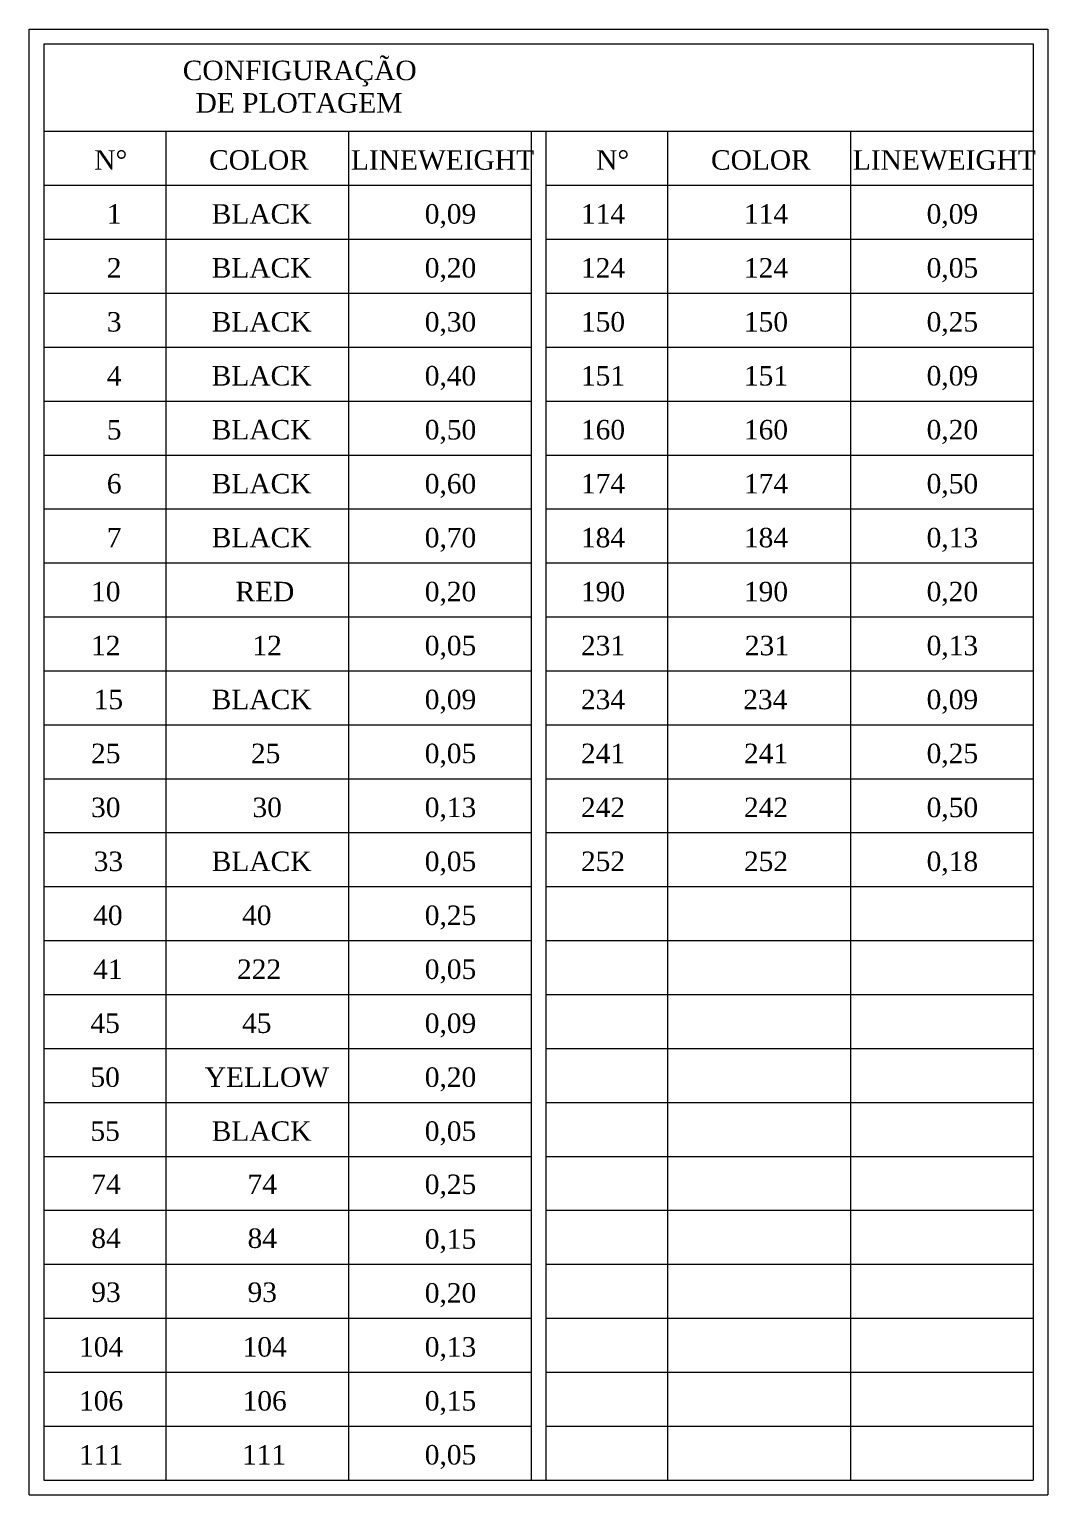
# Model space of a CAD drawing. Header units: millimetres. Extents: x 81693 to 98868, y 6565 to 11437.
# Drawn here: x 96778 to 98868, y 8430 to 11437 of the extents above; entities that cross this region are included whole.
import ezdxf

# ---------------------------------------------------------------- set-up
doc = ezdxf.new("R2010")
doc.units = ezdxf.units.MM
doc.layers.add('Cotas', color=12, linetype='Continuous', lineweight=5)
doc.layers.add('Pilares Sub-solo', color=7, linetype='Continuous', lineweight=70)
doc.styles.add('Valéria', font='romantic.ttf', dxfattribs={"height": 10})

msp = doc.modelspace()

# ---------------------------------------------------------------- linework, layer by layer
at = {"layer": 'Cotas', "color": 7}
for p, q in [((96777.9066, 8429.6658), (96777.9066, 11436.8288)), ((96777.9066, 11436.8288), (98867.9066, 11436.8288)), ((98867.9066, 11436.8288), (98867.9066, 8429.6658)), ((96777.9066, 8429.6658), (98867.9066, 8429.6658))]:
    msp.add_line(p, q, dxfattribs=at)
at = {"layer": 'Cotas', "color": 1}
for p, q in [((96807.9066, 11406.8288), (98837.9066, 11406.8288)), ((96807.9066, 11406.8288), (96807.9066, 8459.6658)), ((98837.9066, 11406.8288), (98837.9066, 8459.6658)), ((96807.9066, 11227.5229), (98837.9066, 11227.5229)), ((97057.9066, 11227.5229), (97057.9066, 8459.6658)), ((97432.9066, 11227.5229), (97432.9066, 8459.6658)), ((97807.9066, 11227.5229), (97807.9066, 8459.6658)), ((97837.9066, 11227.5229), (97837.9066, 8459.6658)), ((98087.9066, 11227.5229), (98087.9066, 8459.6658)), ((98462.9066, 11227.5229), (98462.9066, 8459.6658)), ((96807.9066, 11116.8087), (97807.9066, 11116.8087)), ((97837.9066, 11116.8087), (98837.9066, 11116.8087)), ((96807.9066, 11006.0944), (97807.9066, 11006.0944)), ((97837.9066, 11006.0944), (98837.9066, 11006.0944)), ((96807.9066, 10895.3801), (97807.9066, 10895.3801)), ((97837.9066, 10895.3801), (98837.9066, 10895.3801)), ((96807.9066, 10784.6658), (97807.9066, 10784.6658)), ((97837.9066, 10784.6658), (98837.9066, 10784.6658)), ((96807.9066, 10673.9515), (97807.9066, 10673.9515)), ((97837.9066, 10673.9515), (98837.9066, 10673.9515)), ((96807.9066, 10563.2372), (97807.9066, 10563.2372)), ((97837.9066, 10563.2372), (98837.9066, 10563.2372)), ((96807.9066, 10452.5229), (97807.9066, 10452.5229)), ((97837.9066, 10452.5229), (98837.9066, 10452.5229)), ((96807.9066, 10341.8087), (97807.9066, 10341.8087)), ((97837.9066, 10341.8087), (98837.9066, 10341.8087)), ((97837.9066, 10341.8087), (98837.9066, 10341.8087)), ((96807.9066, 10231.0944), (97807.9066, 10231.0944)), ((97837.9066, 10231.0944), (98837.9066, 10231.0944)), ((96807.9066, 10120.3801), (97807.9066, 10120.3801)), ((97837.9066, 10120.3801), (98837.9066, 10120.3801)), ((96807.9066, 10009.6658), (97807.9066, 10009.6658)), ((97837.9066, 10009.6658), (98837.9066, 10009.6658)), ((96807.9066, 9898.9515), (97807.9066, 9898.9515)), ((97837.9066, 9898.9515), (98837.9066, 9898.9515)), ((96807.9066, 9788.2372), (97807.9066, 9788.2372)), ((97837.9066, 9788.2372), (98837.9066, 9788.2372)), ((96807.9066, 9677.5229), (97807.9066, 9677.5229)), ((97837.9066, 9677.5229), (98837.9066, 9677.5229)), ((96807.9066, 9566.8087), (97807.9066, 9566.8087)), ((97837.9066, 9566.8087), (98837.9066, 9566.8087)), ((96807.9066, 9456.0944), (97807.9066, 9456.0944)), ((96807.9066, 9456.0944), (97807.9066, 9456.0944)), ((97837.9066, 9456.0944), (98837.9066, 9456.0944)), ((96807.9066, 9345.3801), (97807.9066, 9345.3801)), ((97837.9066, 9345.3801), (98837.9066, 9345.3801)), ((96807.9066, 9234.6658), (97807.9066, 9234.6658)), ((97837.9066, 9234.6658), (98837.9066, 9234.6658)), ((96807.9066, 9123.9515), (97807.9066, 9123.9515)), ((97837.9066, 9123.9515), (98837.9066, 9123.9515)), ((96807.9066, 9013.2372), (97807.9066, 9013.2372)), ((97837.9066, 9013.2372), (98837.9066, 9013.2372)), ((96807.9066, 8902.5229), (97807.9066, 8902.5229)), ((97837.9066, 8902.5229), (98837.9066, 8902.5229)), ((96807.9066, 8791.8087), (97807.9066, 8791.8087)), ((97837.9066, 8791.8087), (98837.9066, 8791.8087)), ((96807.9066, 8681.0944), (97807.9066, 8681.0944)), ((97837.9066, 8681.0944), (98837.9066, 8681.0944)), ((96807.9066, 8570.3801), (97807.9066, 8570.3801)), ((96807.9066, 8570.3801), (97807.9066, 8570.3801)), ((96807.9066, 8570.3801), (97807.9066, 8570.3801)), ((97837.9066, 8570.3801), (98837.9066, 8570.3801)), ((96807.9066, 8459.6658), (98837.9066, 8459.6658))]:
    msp.add_line(p, q, dxfattribs=at)

# ---------------------------------------------------------------- texts
at = {"layer": 'Cotas', "color": 1, "char_height": 40, "attachment_point": 1, "style": 'Valéria'}
for s, width, heights, insert in [('1', 7.177069, [0], (96936.9952, 11077.9874)), ('114', 7.177069, [0], (97909.9622, 11077.9874)), ('2', 7.177069, [0], (96936.9952, 10967.2731)), ('124', 7.177069, [0], (97909.9622, 10967.2731)), ('3', 7.177069, [0], (96936.9952, 10856.5588)), ('150', 7.177069, [0], (97909.9622, 10856.5588)), ('4', 7.177069, [0], (96936.9952, 10745.8445)), ('151', 7.177069, [0], (97909.9622, 10745.8445)), ('5', 7.177069, [0], (96936.9952, 10635.1302)), ('160', 7.177069, [0], (97909.9622, 10635.1302)), ('6', 7.177069, [0], (96936.9952, 10524.4159)), ('174', 7.177069, [0], (97909.9622, 10524.4159)), ('7', 7.177069, [0], (96936.9952, 10413.7016)), ('184', 7.177069, [0], (97909.9622, 10413.7016)), ('10', 7.177069, [44.3], (96904.5674, 10302.9874)), ('190', 390.346475, [0], (97909.9622, 10302.9874)), ('12', 7.177069, [0], (96904.5674, 10192.2731)), ('231', 390.346475, [0], (97909.9622, 10192.2731)), ('15', 7.177069, [0], (96910.0255, 10081.5588)), ('234', 390.346475, [0], (97909.9622, 10081.5588)), ('25', 7.177069, [44.3], (96904.5674, 9970.8445)), ('241', 7.177069, [0], (97909.9622, 9970.8445)), ('30', 7.177069, [0], (96904.5674, 9860.1302)), ('242', 390.346475, [0], (97909.9622, 9860.1302)), ('33', 7.177069, [0], (96910.0255, 9749.4159)), ('252', 390.346475, [0], (97909.9622, 9749.4159)), ('40', 7.177069, [0], (96908.9877, 9638.7016)), ('41', 7.177069, [0], (96908.9877, 9527.9874)), ('45', 7.177069, [0], (96903.3213, 9417.2731)), ('50', 7.177069, [0], (96903.3213, 9306.5588)), ('55', 7.177069, [0], (96903.3213, 9195.8445)), ('74', 7.177069, [0], (96905.099, 9086.6493)), ('84', 7.177069, [0], (96905.099, 8975.935)), ('93', 7.177069, [0], (96905.099, 8865.2207)), ('104', 7.177069, [0], (96879.9622, 8752.9874)), ('{\\C104;104}', 7.177069, [0], (97215.6101, 8752.9874)), ('106', 7.177069, [0], (96879.9622, 8642.2731)), ('{\\C106;106}', 7.177069, [0], (97215.6101, 8642.2731)), ('111', 7.177069, [0], (96879.9622, 8531.5588))]:
    msp.add_mtext_dynamic_manual_height_columns(s, width=width, gutter_width=50, heights=heights, dxfattribs=dict(at, insert=insert))
at = {"layer": 'Pilares Sub-solo', "color": 7, "char_height": 40, "attachment_point": 1, "style": 'Valéria'}
for s, width, heights, insert in [('\\pi21.325;{\\C1;CONFIGURAÇÃO \\P\\pi47.597;DE PLOTAGEM}', 508.744345, [0], (97071.5095, 11372.4894)), ('{\\C1;N°}', 7.177069, [0], (96911.2521, 11188.7016)), ('{\\C1;COLOR}', 7.177069, [0], (97146.8923, 11188.7016)), ('{\\C1;LINEWEIGHT}', 7.177069, [0], (97437.9837, 11188.7016)), ('{\\C1;N°}', 7.177069, [0], (97941.2521, 11188.7016)), ('{\\C1;COLOR}', 7.177069, [0], (98176.8923, 11188.7016)), ('{\\C1;LINEWEIGHT}', 7.177069, [0], (98467.9837, 11188.7016)), ('{\\C1;BLACK}', 7.177069, [0], (97152.2222, 11077.9874)), ('{\\C1;0,09}', 7.177069, [0], (97589.4397, 11077.9874)), ('{\\C114;114}', 7.177069, [0], (98244.4397, 11077.9874)), ('{\\C1;0,09}', 7.177069, [0], (98619.4397, 11077.9874)), ('{\\C1;BLACK}', 7.177069, [0], (97152.2222, 10967.2731)), ('{\\C1;0,20}', 7.177069, [0], (97589.4397, 10967.2731)), ('{\\C124;124}', 7.177069, [0], (98244.4397, 10967.2731)), ('{\\C1;0,05}', 7.177069, [0], (98619.4397, 10967.2731)), ('{\\C1;BLACK}', 7.177069, [0], (97152.2222, 10856.5588)), ('{\\C1;0,30}', 7.177069, [0], (97589.4397, 10856.5588)), ('{\\C150;150}', 7.177069, [0], (98244.4397, 10856.5588)), ('{\\C1;0,25}', 7.177069, [0], (98619.4397, 10856.5588)), ('{\\C1;BLACK}', 7.177069, [0], (97152.2222, 10745.8445)), ('{\\C1;0,40}', 7.177069, [0], (97589.4397, 10745.8445)), ('{\\C151;151}', 7.177069, [0], (98244.4397, 10745.8445)), ('{\\C1;0,09}', 7.177069, [0], (98619.4397, 10745.8445)), ('{\\C1;BLACK}', 7.177069, [0], (97152.2222, 10635.1302)), ('{\\C1;0,50}', 7.177069, [0], (97589.4397, 10635.1302)), ('{\\C160;160}', 7.177069, [0], (98244.4397, 10635.1302)), ('{\\C1;0,20}', 7.177069, [0], (98619.4397, 10635.1302)), ('{\\C1;BLACK}', 7.177069, [0], (97152.2222, 10524.4159)), ('{\\C1;0,60}', 7.177069, [0], (97589.4397, 10524.4159)), ('{\\C174;174}', 7.177069, [0], (98244.4397, 10524.4159)), ('{\\C1;0,50}', 7.177069, [0], (98619.4397, 10524.4159)), ('{\\C1;BLACK}', 7.177069, [0], (97152.2222, 10413.7016)), ('{\\C1;0,70}', 7.177069, [0], (97589.4397, 10413.7016)), ('{\\C184;184}', 7.177069, [0], (98244.4397, 10413.7016)), ('{\\C1;0,13}', 40, [48.5207], (98619.4397, 10413.7016)), ('{\\C1;RED}', 7.177069, [0], (97201.0006, 10302.9874)), ('{\\C1;0,20}', 7.177069, [0], (97589.4397, 10302.9874)), ('{\\C190;190}', 7.177069, [0], (98244.4397, 10302.9874)), ('{\\C1;0,20}', 7.177069, [0], (98619.4397, 10302.9874)), ('{\\C12;12}', 7.177069, [0], (97235.8422, 10192.2731)), ('{\\C1;0,05}', 7.177069, [0], (97589.4397, 10192.2731)), ('{\\C231;231}', 7.177069, [0], (98246.3898, 10192.2731)), ('{\\C1;0,13}', 7.177069, [0], (98619.4397, 10192.2731)), ('{\\C1;BLACK}', 7.177069, [0], (97152.2222, 10081.5588)), ('{\\C1;0,09}', 7.177069, [0], (97589.4397, 10081.5588)), ('{\\C234;234}', 7.177069, [0], (98243.027, 10081.5588)), ('{\\C1;0,09}', 7.177069, [0], (98619.4397, 10081.5588)), ('{\\C25;25}', 7.177069, [0], (97232.7035, 9970.8445)), ('{\\C1;0,05}', 7.177069, [0], (97589.4397, 9970.8445)), ('{\\C241;241}', 7.177069, [0], (98244.4397, 9970.8445)), ('{\\C1;0,25}', 7.177069, [0], (98619.4397, 9970.8445)), ('{\\C30;30}', 7.177069, [0], (97235.8422, 9860.1302)), ('{\\C1;0,13}', 7.177069, [0], (97589.4397, 9860.1302)), ('{\\C242;242}', 7.177069, [0], (98244.4397, 9860.1302)), ('{\\C1;0,50}', 7.177069, [0], (98619.4397, 9860.1302)), ('{\\C1;BLACK}', 7.177069, [0], (97152.2222, 9749.4159)), ('{\\C1;0,05}', 7.177069, [0], (97589.4397, 9749.4159)), ('{\\C252;252}', 7.177069, [0], (98244.4397, 9749.4159)), ('{\\C1;0,18}', 7.177069, [0], (98619.4397, 9749.4159)), ('{\\C40;40}', 7.177069, [0], (97214.4397, 9638.7016)), ('{\\C1;0,25}', 7.177069, [0], (97589.4397, 9638.7016)), ('{\\C40;222}', 7.177069, [0], (97204.185, 9527.9874)), ('{\\C1;0,05}', 7.177069, [0], (97589.4397, 9527.9874)), ('{\\C45;45}', 7.177069, [0], (97214.4397, 9417.2731)), ('{\\C1;0,09}', 7.177069, [0], (97589.4397, 9417.2731)), ('{\\C2;YELLOW}', 7.177069, [0], (97137.9538, 9306.5588)), ('{\\C1;0,20}', 7.177069, [0], (97589.4397, 9306.5588)), ('{\\C1;BLACK}', 7.177069, [0], (97152.2222, 9195.8445)), ('{\\C1;0,05}', 7.177069, [0], (97589.4397, 9195.8445)), ('{\\C74;74}', 7.177069, [0], (97225.7628, 9086.6493)), ('{\\C1;0,25}', 7.177069, [0], (97589.4397, 9086.6493)), ('{\\C84;84}', 7.177069, [0], (97225.7628, 8975.935)), ('{\\C1;0,15}', 7.177069, [0], (97589.4397, 8974.4159)), ('{\\C93;93}', 7.177069, [0], (97225.7628, 8865.2207)), ('{\\C1;0,20}', 7.177069, [0], (97589.4397, 8863.7016)), ('{\\C1;0,13}', 7.177069, [0], (97589.4397, 8752.9874)), ('{\\C1;0,15}', 7.177069, [0], (97589.4397, 8642.2731)), ('{\\C111;111}', 7.177069, [0], (97214.4397, 8531.5588)), ('{\\C1;0,05}', 7.177069, [0], (97589.4397, 8531.5588))]:
    msp.add_mtext_dynamic_manual_height_columns(s, width=width, gutter_width=50, heights=heights, dxfattribs=dict(at, insert=insert))

doc.saveas('drawing.dxf')
